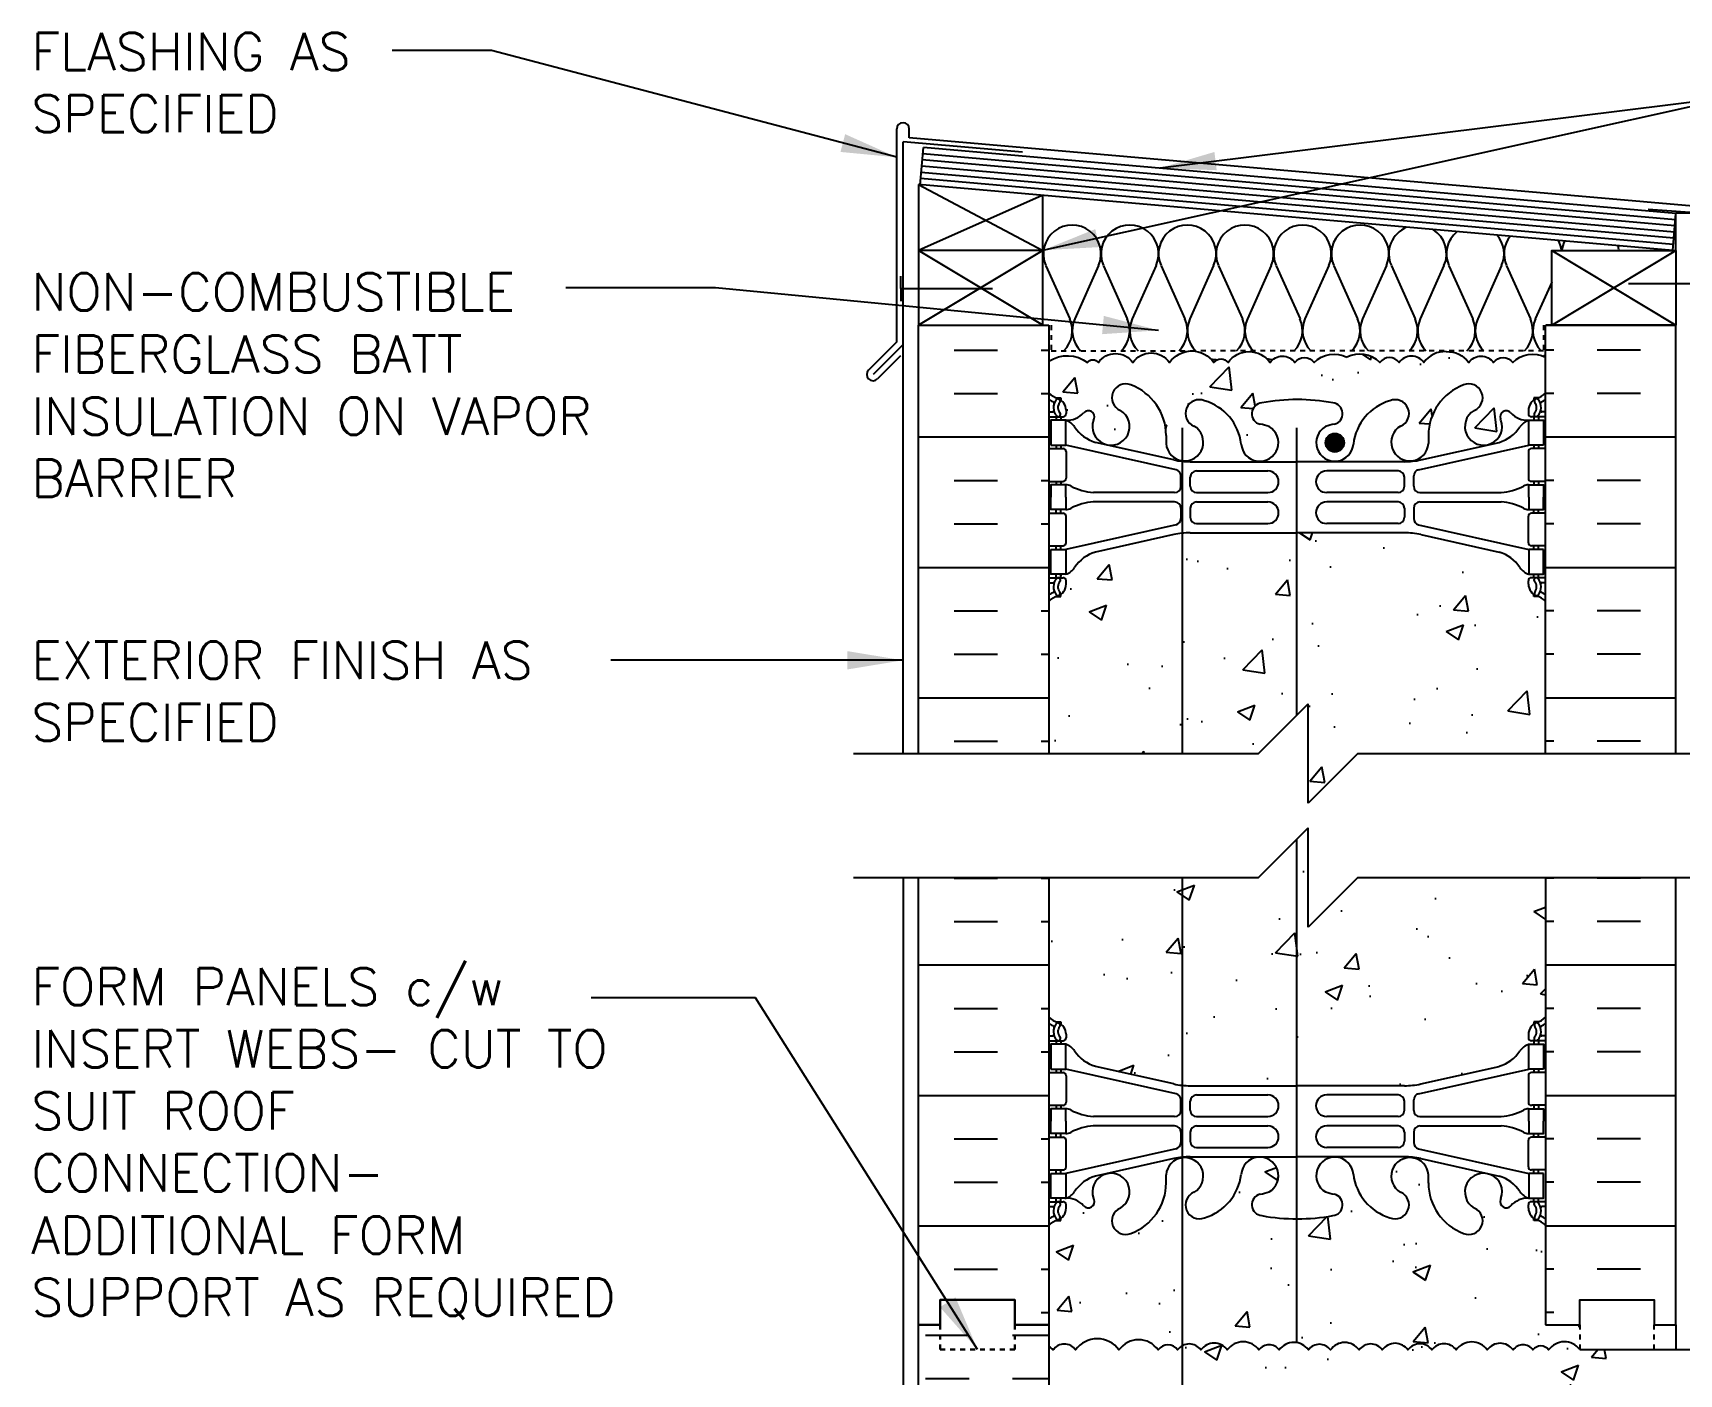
# Model space of a CAD drawing. Header units: inches. Extents: x 174.6 to 235.5, y 130.3 to 211.9.
# Drawn here: x 177.92 to 211.07, y 184.86 to 211.87 of the extents above; entities that cross this region are included whole.
import ezdxf

# ---------------------------------------------------------------- set-up
doc = ezdxf.new("R2010")
doc.units = ezdxf.units.IN
doc.header["$LTSCALE"] = 0.5
doc.header["$MEASUREMENT"] = 0
doc.linetypes.add('DASHED2', pattern=[0.375, 0.25, -0.125])
for name, color, linetype in [('HATCH', 12, 'Continuous'), ('line25', 2, 'Continuous'), ('LINE3', 3, 'Continuous'), ('LINE50', 5, 'Continuous'), ('LINE9', 9, 'Continuous'), ('TEXT', 4, 'Continuous'), ('Web_Edge', 9, 'Continuous')]:
    doc.layers.add(name, color=color, linetype=linetype)
doc.styles.add('DIM', font='romans.shx', dxfattribs={"width": 0.7})
doc.styles.add('ROMANS', font='romans.shx', dxfattribs={"height": 0.75})
doc.dimstyles.new('ext_12', dxfattribs={"dimscale": 12, "dimtxt": 0.075, "dimasz": 0.09375, "dimexe": 0.09375, "dimexo": 0.0625, "dimgap": 0.0625, "dimtad": 1, "dimdec": 1, "dimzin": 2, "dimdsep": 46, "dimlunit": 4, "dimtxsty": 'DIM', "dimcen": 0.09, "dimdle": 0.09375, "dimclrt": 4, "dimadec": 0, "dimazin": 0, "dimtfac": 1, "dimtdec": 1, "dimtmove": 2, "dimatfit": 3, "dimfxl": 1, "dimfrac": 2, "dimtolj": 1, "dimtzin": 0, "dimarcsym": 0})

msp = doc.modelspace()

# ---------------------------------------------------------------- hatches: boundary and pattern name
at = {"layer": 'HATCH'}
h = msp.add_hatch(dxfattribs=at)
h.set_pattern_fill('INSUL', color=256, scale=7, style=0)
h.set_pattern_definition([(0, (-2727.7817, -208.396), (0, 2.625), []), (0, (-2727.7817, -207.521), (0, 2.625), [0.875, -0.875]), (0, (-2727.7817, -206.646), (0, 2.625), [0.875, -0.875])])
h.paths.add_polyline_path([(198.38, 205.983), (195.755, 205.983), (195.755, 197.358), (198.38, 197.358)])
h = msp.add_hatch(dxfattribs=at)
h.set_pattern_fill('INSUL', color=256, scale=7, style=0)
h.set_pattern_definition([(180, (3134.5415, -208.396), (0, 2.625), []), (180, (3134.5415, -207.521), (0, 2.625), [0.875, -0.875]), (180, (3134.5415, -206.646), (0, 2.625), [0.875, -0.875])])
h.paths.add_polyline_path([(211.005, 205.983), (208.38, 205.983), (208.38, 197.358), (211.005, 197.358)])
h = msp.add_hatch(dxfattribs=at)
h.set_pattern_fill('AR-CONC', color=256, scale=0.5)
h.set_pattern_definition([(50, (0, 0), (3.5863, -0.31376), [0.375, -4.125]), (355, (0, 0), (-0.693757, 3.76096), [0.3, -3.3]), (100.4514, (0.299, -0.026), (2.892544, 3.4472), [0.3187, -3.50571]), (46.1842, (0, 1), (5.336207, -0.827596), [0.5625, -6.1875]), (96.6356, (0.4447, 0.931), (4.67331, 4.87059), [0.47805, -5.25857]), (351.1842, (0, 1), (4.67331, 4.87059), [0.45, -4.95]), (21, (0.5, 0.75), (2.984535, -2.013094), [0.375, -4.125]), (326, (0.5, 0.75), (1.216577, 3.62575), [0.3, -3.3]), (71.4514, (0.7487, 0.5822), (4.20111, 1.612656), [0.3187, -3.50571]), (37.5, (0, 0), (0.0607993, 1.6644693), [0, -3.26, 0, -3.35, 0, -3.3125]), (7.5, (0, 0), (1.315348, 1.972059), [0, -1.91, 0, -3.185, 0, -1.2625]), (327.5, (-1.115, 0), (2.669112, -0.1127744), [0, -1.25, 0, -3.9, 0, -5.175]), (317.5, (-1.615, 0), (2.91593, 0.500525), [0, -1.625, 0, -2.59, 0, -3.675])])
h.paths.add_polyline_path([(206.943, 204.266, 2.135543), (207.483, 204.067, -0.940447), (207.681, 204.218, 0.23174), (208.039, 204.067), (208.144, 204.067), (208.144, 204.137), (208.096, 204.137, -0.414214), (208.034, 204.2), (208.034, 204.267, -0.249069), (208.144, 204.475), (208.144, 204.516), (208.234, 204.516, 0.08841), (208.38, 204.614), (208.38, 205.334, 0.336749), (207.718, 205.229, 0.520567), (207.331, 205.229, 0.520567), (206.831, 205.229, 0.259173), (206.38, 205.448, 0.259173), (205.929, 205.229, 0.520567), (205.429, 205.229, 0.520567), (205.042, 205.229, 0.336749), (204.38, 205.334, 0.336749), (203.718, 205.229, 0.520567), (203.331, 205.229, 0.520567), (202.831, 205.229, 0.520567), (201.985, 205.229, 0.520567), (201.703, 205.229, 0.520567), (200.808, 205.229, 0.520567), (200.068, 205.229, 0.520567), (199.375, 205.229, 0.520567), (199.155, 205.229, 0.321585), (198.38, 205.254), (198.38, 204.614, 0.088416), (198.526, 204.516), (198.616, 204.516), (198.616, 204.475, -0.249069), (198.726, 204.267), (198.726, 204.2, -0.414214), (198.663, 204.137), (198.616, 204.137), (198.616, 204.067), (198.721, 204.067, 0.231736), (199.079, 204.218, -0.940476), (199.277, 204.067, 2.135543), (199.817, 204.266, -1), (200.031, 204.777, -0.311223), (200.74, 203.761), (200.739, 203.596, 1.661382), (201.3, 203.949, -1), (201.514, 204.46, -0.307094), (202.252, 203.565, 1.604516), (202.811, 203.94, 0.055617), (202.632, 203.986, -0.843243), (202.666, 204.418, -0.047544), (203.38, 204.483, -0.047544), (204.094, 204.418, -0.843243), (204.128, 203.986, 0.055617), (203.949, 203.94, 1.604516), (204.507, 203.565, -0.307094), (205.246, 204.46, -1), (205.46, 203.949, 1.661382), (206.021, 203.596), (206.02, 203.742, -0.316114), (206.729, 204.777, -1)])
h.paths.add_polyline_path([(208.38, 200.421, 0.08841), (208.234, 200.519), (208.144, 200.519), (208.144, 200.56, -0.249069), (208.034, 200.767), (208.034, 200.835, -0.414214), (208.096, 200.897), (208.144, 200.897), (208.144, 200.967), (208.039, 200.967, -0.168672), (207.853, 201.117, 0.17445), (207.446, 201.413), (205.865, 201.766, 0.054974), (205.538, 201.802), (203.38, 201.802), (201.222, 201.802, 0.054974), (200.895, 201.766), (199.314, 201.413, 0.17445), (198.907, 201.117, -0.168672), (198.721, 200.967), (198.616, 200.967), (198.616, 200.897), (198.663, 200.897, -0.414214), (198.726, 200.835), (198.726, 200.767, -0.249069), (198.616, 200.56), (198.616, 200.519), (198.526, 200.519, 0.088416), (198.38, 200.421), (198.38, 197.358), (202.599, 197.358), (203.599, 198.358), (203.599, 196.358), (204.599, 197.358), (208.38, 197.358)])
h.paths.add_polyline_path([(208.38, 194.858), (204.599, 194.858), (203.599, 193.858), (203.599, 195.858), (202.599, 194.858), (198.38, 194.858), (198.38, 192.05, 0.088416), (198.526, 191.953), (198.616, 191.953), (198.616, 191.911, -0.249069), (198.726, 191.704), (198.726, 191.636, -0.414214), (198.663, 191.574), (198.616, 191.574), (198.616, 191.504), (198.721, 191.504, -0.168672), (198.907, 191.354, 0.17445), (199.314, 191.059), (200.895, 190.706, 0.054974), (201.222, 190.669), (203.38, 190.669), (205.538, 190.669, 0.054974), (205.865, 190.706), (207.446, 191.059, 0.17445), (207.853, 191.354, -0.168672), (208.039, 191.504), (208.144, 191.504), (208.144, 191.574), (208.096, 191.574, -0.414214), (208.034, 191.636), (208.034, 191.704, -0.249069), (208.144, 191.911), (208.144, 191.953), (208.234, 191.953, 0.08841), (208.38, 192.05)])
h.paths.add_polyline_path([(208.38, 187.858, 0.08841), (208.234, 187.955), (208.144, 187.955), (208.144, 187.997, -0.249069), (208.034, 188.204), (208.034, 188.271, -0.414214), (208.096, 188.334), (208.144, 188.334), (208.144, 188.404), (208.039, 188.404, 0.231736), (207.681, 188.253, -0.940476), (207.483, 188.405, 2.135543), (206.943, 188.205, -1), (206.729, 187.694, -0.311223), (206.02, 188.71), (206.021, 188.875, 1.661382), (205.46, 188.522, -1), (205.246, 188.011, -0.307094), (204.507, 188.907, 1.604516), (203.949, 188.531, 0.055617), (204.128, 188.485, -0.843243), (204.094, 188.053, -0.047544), (203.38, 187.988, -0.047544), (202.666, 188.053, -0.843243), (202.632, 188.485, 0.055617), (202.811, 188.531, 1.604516), (202.252, 188.907, -0.307094), (201.514, 188.011, -1), (201.3, 188.522, 1.661382), (200.739, 188.875), (200.74, 188.73, -0.316114), (200.031, 187.694, -1), (199.817, 188.205, 2.135543), (199.277, 188.405, -0.940447), (199.079, 188.253, 0.23174), (198.721, 188.404), (198.616, 188.404), (198.616, 188.334), (198.663, 188.334, -0.414214), (198.726, 188.271), (198.726, 188.204, -0.249069), (198.616, 187.997), (198.616, 187.955), (198.526, 187.955, 0.088416), (198.38, 187.858), (198.38, 185.858), (198.38, 185.416, -0.13), (198.461, 185.348, -0.520567), (198.917, 185.348, -0.520567), (199.789, 185.348, -0.520567), (200.579, 185.348, -0.520567), (200.971, 185.348, -0.520567), (201.44, 185.348, -0.520567), (201.971, 185.348, -0.520567), (202.607, 185.348, -0.520567), (203.017, 185.348, -0.520567), (203.606, 185.348, -0.520567), (204.047, 185.348, -0.520567), (204.625, 185.348, -0.520567), (205.092, 185.348, -0.520567), (205.608, 185.348, -0.520567), (206.091, 185.348, -0.520567), (206.579, 185.348, -0.520567), (207.205, 185.348, -0.520567), (207.725, 185.348, -0.520567), (208.126, 185.348, -0.520567), (208.441, 185.348, -0.510751), (209.067, 185.358), (209.067, 185.858), (208.38, 185.858)])
h.paths.add_polyline_path([(220.153, 185.05), (220.461, 185.358), (209.067, 185.358, 0.510751), (208.441, 185.348, 0.520567), (208.126, 185.348, 0.520567), (207.725, 185.348, 0.520567), (207.205, 185.348, 0.520567), (206.579, 185.348, 0.520567), (206.091, 185.348, 0.520567), (205.608, 185.348, 0.520567), (205.092, 185.348, 0.520567), (204.625, 185.348, 0.520567), (204.047, 185.348, 0.520567), (203.606, 185.348, 0.520567), (203.017, 185.348, 0.520567), (202.607, 185.348, 0.520567), (201.971, 185.348, 0.520567), (201.44, 185.348, 0.520567), (200.971, 185.348, 0.520567), (200.579, 185.348, 0.520567), (199.789, 185.348, 0.520567), (198.917, 185.348, 0.520567), (198.461, 185.348, 0.13), (198.38, 185.416), (198.38, 184.163), (198.745, 184.163), (198.745, 182.963), (198.38, 182.963), (198.38, 182.639, -0.453037), (198.7, 182.603, -0.520567), (198.991, 182.603, -0.520567), (199.532, 182.603, -0.520567), (200.182, 182.603, -0.520567), (200.57, 182.603, -0.520567), (201.23, 182.603, -0.520567), (201.775, 182.603, -0.520567), (202.092, 182.603, -0.520567), (202.863, 182.603, -0.520567), (203.301, 182.603, -0.520567), (203.882, 182.603, -0.520567), (204.154, 182.603, -0.520567), (204.682, 182.603, -0.520567), (205.051, 182.603, -0.520567), (205.499, 182.603, -0.520567), (205.906, 182.603, -0.520567), (206.309, 182.603, -0.520567), (206.627, 182.603, -0.520567), (206.997, 182.603, -0.520567), (207.472, 182.603, -0.520567), (207.786, 182.603, -0.520567), (207.996, 182.603, -0.513484), (208.38, 182.608), (220.153, 182.608)])
edge = h.paths.add_edge_path()
edge.add_spline(control_points=[(221.153, 183.528), (222.288, 184.059), (224.508, 185.098), (226.661, 183.944), (227.713, 183.381)], knot_values=[0, 0, 0, 0, 3.539354, 6.918479, 6.918479, 6.918479, 6.918479], degree=3, periodic=0)
edge.add_line((227.713, 183.381), (227.713, 185.358))
edge.add_line((227.713, 185.358), (221.153, 185.358))
edge.add_line((221.153, 185.358), (221.153, 183.528))
h.paths.add_polyline_path([(227.713, 185.358), (221.153, 185.358), (221.153, 183.528), (221.153, 182.608), (221.55, 182.608), (223.962, 182.608, -0.679626), (223.962, 183.108), (224.395, 183.23, 0.684458), (224.395, 183.73), (224.073, 183.73), (224.073, 183.855), (224.416, 183.855, -0.714868), (224.434, 183.111), (224.003, 182.989, 0.616244), (223.989, 182.733), (224.458, 182.733, -0.207325), (224.804, 182.608), (227.713, 182.608)])
h.paths.add_polyline_path([(207.88, 182.058), (207.98, 182.058, -0.327813), (208.015, 182.105), (208.015, 182.213), (208.38, 182.213), (208.38, 182.608, 0.513484), (207.996, 182.603, 0.520567), (207.786, 182.603, 0.520567), (207.472, 182.603, 0.520567), (206.997, 182.603, 0.520567), (206.627, 182.603, 0.520567), (206.309, 182.603, 0.520567), (205.906, 182.603, 0.520567), (205.499, 182.603, 0.520567), (205.051, 182.603, 0.520567), (204.682, 182.603, 0.520567), (204.154, 182.603, 0.520567), (203.882, 182.603, 0.520567), (203.301, 182.603, 0.520567), (202.863, 182.603, 0.520567), (202.092, 182.603, 0.520567), (201.775, 182.603, 0.520567), (201.23, 182.603, 0.520567), (200.57, 182.603, 0.520567), (200.182, 182.603, 0.520567), (199.532, 182.603, 0.520567), (198.991, 182.603, 0.520567), (198.7, 182.603, 0.453037), (198.38, 182.639), (198.38, 182.213), (198.745, 182.213), (198.745, 182.105, -0.327813), (198.78, 182.058), (198.88, 182.058), (198.88, 181.497, 0.390098), (199.155, 181.198), (203.363, 181.014, 0.020761), (203.38, 181.013, 0.020761), (203.397, 181.014), (207.605, 181.198, 0.390098), (207.88, 181.497)])
h.paths.add_polyline_path([(208.38, 179.063), (208.015, 179.063), (208.015, 179.17, -0.327813), (207.98, 179.218), (207.88, 179.218), (207.88, 179.779, 0.390098), (207.605, 180.078), (203.397, 180.261, 0.020761), (203.38, 180.262, 0.020761), (203.363, 180.261), (199.155, 180.078, 0.390098), (198.88, 179.779), (198.88, 179.218), (198.78, 179.218, -0.327813), (198.745, 179.17), (198.745, 179.063), (198.38, 179.063), (198.38, 178.313), (198.745, 178.313), (198.745, 177.529, -0.385423), (198.79, 177.479), (198.79, 177.449), (198.89, 177.449), (198.89, 175.612, 0.108933), (199.043, 175.725, -0.8344), (199.254, 175.599), (199.242, 175.578, 2.155404), (199.781, 175.772, -1), (199.995, 176.284, -0.311223), (200.704, 175.268), (200.703, 175.103, 1.661382), (201.264, 175.455, -1), (201.478, 175.966, -0.30095), (202.214, 175.094, 1.661382), (202.775, 175.447, 0.055617), (202.596, 175.492, -0.843243), (202.63, 175.925, -0.049932), (203.38, 175.989, -0.049932), (204.13, 175.925, -0.843243), (204.164, 175.492, 0.055617), (203.985, 175.447, 1.661382), (204.546, 175.094, -0.30095), (205.282, 175.966, -1), (205.496, 175.455, 1.661382), (206.057, 175.103), (206.056, 175.268, -0.311223), (206.765, 176.284, -1), (206.979, 175.772, 2.155404), (207.517, 175.578), (207.506, 175.599, -0.834375), (207.717, 175.725, 0.10894), (207.87, 175.612), (207.87, 177.449), (207.97, 177.449), (207.97, 177.479, -0.385423), (208.015, 177.529), (208.015, 178.313), (208.38, 178.313)])
h.paths.add_polyline_path([(202.997, 180.855), (199.14, 181.006, 0.425773), (198.88, 180.757), (198.88, 180.519, 0.425773), (199.14, 180.269), (202.997, 180.421, 0.390098), (203.18, 180.62), (203.18, 180.655, 0.390098)])
h.paths.add_polyline_path([(207.88, 180.757, 0.425773), (207.62, 181.006), (203.763, 180.855, 0.390098), (203.58, 180.655), (203.58, 180.62, 0.390098), (203.763, 180.421), (207.62, 180.269, 0.425773), (207.88, 180.519)])
h.paths.add_polyline_path([(208.38, 169.178), (207.75, 169.178), (207.75, 169.29), (207.87, 169.49), (207.87, 170.852, 0.268138), (207.709, 171), (199.051, 171, 0.268156), (198.89, 170.852), (198.89, 169.49), (199.01, 169.29), (199.01, 169.178), (198.38, 169.178), (198.38, 167.858), (198.38, 165.858, 0.088416), (198.526, 165.76), (198.616, 165.76), (198.616, 165.719, -0.249069), (198.726, 165.512), (198.726, 165.444, -0.414214), (198.663, 165.382), (198.616, 165.382), (198.616, 165.312), (198.721, 165.312, 0.231736), (199.079, 165.463, -0.8344), (199.29, 165.337), (199.278, 165.316, 2.155404), (199.817, 165.51, -1), (200.031, 166.021, -0.311223), (200.74, 165.005), (200.739, 164.84, 1.661382), (201.3, 165.193, -1), (201.514, 165.704, -0.30095), (202.25, 164.832, 1.661382), (202.811, 165.185, 0.055617), (202.632, 165.23, -0.843243), (202.666, 165.662, -0.047544), (203.38, 165.727, -0.047544), (204.094, 165.662, -0.843243), (204.128, 165.23, 0.055617), (203.949, 165.185, 1.661382), (204.51, 164.832, -0.30095), (205.246, 165.704, -1), (205.46, 165.193, 1.661382), (206.021, 164.84), (206.02, 165.005, -0.311223), (206.729, 166.021, -1), (206.943, 165.51, 2.155404), (207.481, 165.316), (207.47, 165.337, -0.834375), (207.681, 165.463, 0.23174), (208.039, 165.312), (208.144, 165.312), (208.144, 165.382), (208.096, 165.382, -0.414214), (208.034, 165.444), (208.034, 165.512, -0.249069), (208.144, 165.719), (208.144, 165.76), (208.234, 165.76, 0.08841), (208.38, 165.858), (208.38, 167.858)])
h.paths.add_polyline_path([(203.304, 174.184, 0.225652), (202.929, 174.559), (199.265, 174.559, 0.225652), (198.89, 174.184), (198.89, 173.344, 0.225652), (199.265, 172.969), (202.929, 172.969, 0.225652), (203.304, 173.344)])
h.paths.add_polyline_path([(203.304, 172.403, 0.225652), (202.929, 172.778), (199.265, 172.778, 0.225652), (198.89, 172.403), (198.89, 171.562, 0.225652), (199.265, 171.187), (202.929, 171.187, 0.225652), (203.304, 171.562)])
h.paths.add_polyline_path([(207.87, 172.403, 0.225652), (207.495, 172.778), (203.831, 172.778, 0.225652), (203.456, 172.403), (203.456, 171.562, 0.225652), (203.831, 171.187), (207.495, 171.187, 0.225652), (207.87, 171.562)])
h.paths.add_polyline_path([(207.87, 174.184, 0.225652), (207.495, 174.559), (203.831, 174.559, 0.225652), (203.456, 174.184), (203.456, 173.344, 0.225652), (203.831, 172.969), (207.495, 172.969, 0.225652), (207.87, 173.344)])
h.paths.add_polyline_path([(208.38, 161.665, 0.08841), (208.234, 161.763), (208.144, 161.763), (208.144, 161.804, -0.249069), (208.034, 162.012), (208.034, 162.079, -0.414214), (208.096, 162.142), (208.144, 162.142), (208.144, 162.212), (208.039, 162.212, -0.155529), (207.863, 162.346, 0.180914), (207.446, 162.657), (205.865, 163.01, 0.054974), (205.538, 163.046), (203.38, 163.046), (201.222, 163.046, 0.054974), (200.895, 163.01), (199.314, 162.657, 0.180914), (198.897, 162.346, -0.155529), (198.721, 162.212), (198.616, 162.212), (198.616, 162.142), (198.663, 162.142, -0.414214), (198.726, 162.079), (198.726, 162.012, -0.249069), (198.616, 161.804), (198.616, 161.763), (198.526, 161.763, 0.088416), (198.38, 161.665), (198.38, 158.798), (202.599, 158.798), (203.599, 159.798), (203.599, 157.798), (204.599, 158.798), (208.38, 158.798)])
h = msp.add_hatch(dxfattribs=at)
h.set_pattern_fill('INSUL', color=256, scale=7, style=0)
h.set_pattern_definition([(0, (-2727.7817, -211.1518), (0, 2.625), []), (0, (-2727.7817, -210.2768), (0, 2.625), [0.875, -0.875]), (0, (-2727.7817, -209.4018), (0, 2.625), [0.875, -0.875])])
h.paths.add_polyline_path([(198.38, 194.858), (195.755, 194.858), (195.755, 185.858), (196.192, 185.858), (196.192, 186.358), (197.692, 186.358), (197.692, 185.858), (198.38, 185.858)])
h = msp.add_hatch(dxfattribs=at)
h.set_pattern_fill('INSUL', color=256, scale=7, style=0)
h.set_pattern_definition([(180, (3134.5415, -211.1518), (0, 2.625), []), (180, (3134.5415, -210.2768), (0, 2.625), [0.875, -0.875]), (180, (3134.5415, -209.4018), (0, 2.625), [0.875, -0.875])])
h.paths.add_polyline_path([(211.005, 194.858), (208.38, 194.858), (208.38, 185.858), (209.067, 185.858), (209.067, 186.358), (210.567, 186.358), (210.567, 185.858), (211.005, 185.858)])
h = msp.add_hatch(dxfattribs=at)
h.set_pattern_fill('INSUL', color=256, scale=7, style=0)
h.set_pattern_definition([(0, (209.8936, 178.6474), (0, 2.625), []), (0, (209.8936, 179.5224), (0, 2.625), [0.875, -0.875]), (0, (209.8936, 180.3974), (0, 2.625), [0.875, -0.875])])
h.paths.add_polyline_path([(211.005, 182.608), (208.38, 182.608), (208.38, 168.608), (211.005, 168.608)])
h.paths.add_polyline_path([(195.755, 167.858), (196.192, 167.858), (196.192, 168.358), (197.692, 168.358), (197.692, 167.858), (198.38, 167.858), (198.38, 185.858), (197.692, 185.858), (197.692, 186.358), (196.192, 186.358), (196.192, 185.858), (195.755, 185.858)])
at = {"layer": 'LINE3'}
h = msp.add_hatch(color=256, dxfattribs=at)
h.paths.add_polyline_path([(204.32, 203.65, 0.831395), (203.952, 203.65)])
h.paths.add_polyline_path([(204.323, 203.615, 0.045935), (204.32, 203.65), (203.952, 203.65, 0.045935), (203.948, 203.615, 1)])

# ---------------------------------------------------------------- linework, layer by layer
at = {"layer": 'HATCH'}
for p, q in [((195.317, 205.645), (195.317, 209.932)), ((195.567, 209.756), (195.567, 209.932)), ((195.442, 205.593), (195.442, 209.673)), ((197.847, 209.463), (195.442, 209.673)), ((212.086, 208.311), (195.567, 209.756)), ((210.972, 207.856), (195.818, 209.182)), ((210.983, 207.981), (195.829, 209.307)), ((210.994, 208.105), (195.84, 209.431)), ((210.95, 207.607), (195.796, 208.933)), ((210.961, 207.732), (195.807, 209.058)), ((195.755, 208.811), (198.255, 207.483)), ((198.244, 208.593), (195.755, 207.483)), ((211.755, 208.217), (210.448, 208.308)), ((198.255, 205.983), (195.755, 207.483)), ((198.255, 207.483), (195.755, 205.983)), ((198.318, 207.179), (198.797, 206.106)), ((199.377, 207.18), (198.898, 206.106)), ((199.477, 207.179), (199.956, 206.106)), ((200.536, 207.18), (200.057, 206.106)), ((200.637, 207.179), (201.116, 206.106)), ((201.696, 207.18), (201.217, 206.106)), ((201.796, 207.179), (202.275, 206.106)), ((202.855, 207.18), (202.376, 206.106)), ((202.955, 207.179), (203.435, 206.106)), ((204.014, 207.18), (203.535, 206.106)), ((204.115, 207.179), (204.594, 206.106)), ((205.174, 207.18), (204.695, 206.106)), ((205.274, 207.179), (205.754, 206.106)), ((206.333, 207.18), (205.854, 206.106)), ((206.434, 207.179), (206.913, 206.106)), ((207.493, 207.18), (207.014, 206.106)), ((207.593, 207.179), (208.073, 206.106)), ((208.505, 205.983), (211.005, 207.483)), ((208.505, 207.483), (211.005, 205.983)), ((208.505, 206.849), (208.173, 206.106)), ((195.317, 205.645), (194.749, 205.077)), ((195.442, 205.593), (194.837, 204.988)), ((195.392, 205.367), (194.925, 204.9))]:
    msp.add_line(p, q, dxfattribs=at)
at = {"layer": 'HATCH', "color": 6, "linetype": 'DASHED2', "ltscale": 0.5}
for points in [[(197.067, 205.983), (198.424, 205.983), (198.424, 205.462), (201.38, 205.462)], [(209.692, 205.983), (208.336, 205.983), (208.336, 205.462), (201.38, 205.462)]]:
    msp.add_lwpolyline(points, dxfattribs=at)
at = {"layer": 'HATCH'}
for points in [[(198.38, 205.254, -0.321585), (199.155, 205.229, -0.520567), (199.375, 205.229, -0.520567), (200.068, 205.229, -0.520567), (200.808, 205.229, -0.520567), (201.703, 205.229, -0.520567), (201.985, 205.229, -0.520567), (202.831, 205.229, -0.520567), (203.331, 205.229, -0.520567), (203.718, 205.229, -0.336749), (204.38, 205.334)], [(206.38, 205.448, 0.259173), (205.929, 205.229, 0.520567), (205.429, 205.229, 0.520567), (205.042, 205.229, 0.336749), (204.38, 205.334)], [(206.38, 205.448, -0.259173), (206.831, 205.229, -0.520567), (207.331, 205.229, -0.520567), (207.718, 205.229, -0.336749), (208.38, 205.334)], [(209.067, 185.358, 0.510751), (208.441, 185.348, 0.520567), (208.126, 185.348, 0.520567), (207.725, 185.348, 0.520567), (207.205, 185.348, 0.520567), (206.579, 185.348, 0.520567), (206.091, 185.348, 0.520567), (205.608, 185.348, 0.520567), (205.092, 185.348, 0.520567), (204.625, 185.348, 0.520567), (204.047, 185.348, 0.520567), (203.606, 185.348, 0.520567), (203.017, 185.348, 0.520567), (202.607, 185.348, 0.520567), (201.971, 185.348, 0.520567), (201.44, 185.348, 0.520567), (200.971, 185.348, 0.520567), (200.579, 185.348, 0.520567), (199.789, 185.348, 0.520567), (198.917, 185.348, 0.520567), (198.461, 185.348, 0.13), (198.38, 185.416)]]:
    msp.add_lwpolyline(points, format="xyb", dxfattribs=at)
for centre, radius, start, end in [((195.442, 209.932), 0.125, 0, 180), ((198.847, 207.416), 0.58, 335.9664, 204.0694), ((200.006, 207.416), 0.58, 335.9664, 204.0694), ((201.166, 207.416), 0.58, 335.9664, 204.0694), ((202.325, 207.416), 0.58, 335.9664, 204.0694), ((203.485, 207.416), 0.58, 335.9664, 204.0694), ((204.644, 207.416), 0.58, 335.9664, 204.0694), ((205.804, 207.416), 0.58, 112.479, 204.0694), ((205.804, 207.416), 0.58, 335.9664, 57.521), ((206.963, 207.416), 0.58, 129.5312, 204.0694), ((206.963, 207.416), 0.58, 335.9664, 40.4688), ((208.123, 207.416), 0.58, 142.4145, 204.0694), ((208.123, 207.416), 0.58, 6.6407, 27.5855), ((209.282, 207.416), 0.58, 153.6388, 173.3593), ((209.282, 207.416), 0.58, 6.6407, 16.3612), ((198.268, 205.87), 0.58, 315.3149, 24.0694), ((199.428, 205.87), 0.58, 155.9664, 224.6851), ((199.427, 205.87), 0.58, 315.3149, 24.0694), ((200.587, 205.87), 0.58, 155.9664, 224.6851), ((200.587, 205.87), 0.58, 315.3149, 24.0694), ((201.746, 205.87), 0.58, 155.9664, 224.6851), ((201.746, 205.87), 0.58, 315.3149, 24.0694), ((202.905, 205.87), 0.58, 155.9664, 224.6851), ((202.905, 205.87), 0.58, 315.3149, 24.0694), ((204.065, 205.87), 0.58, 155.9664, 224.6851), ((204.065, 205.87), 0.58, 315.3149, 24.0694), ((205.224, 205.87), 0.58, 155.9664, 224.6851), ((205.224, 205.87), 0.58, 315.3149, 24.0694), ((206.384, 205.87), 0.58, 155.9664, 224.6851), ((206.384, 205.87), 0.58, 315.3149, 24.0694), ((207.543, 205.87), 0.58, 155.9664, 224.6851), ((207.543, 205.87), 0.58, 315.3149, 24.0694), ((208.703, 205.87), 0.58, 155.9664, 224.6851), ((201.746, 205.87), 0.58, 259.8878, 270), ((202.905, 205.87), 0.58, 255.8368, 268.3302), ((208.064, 205.87), 0.58, 297.6798, 302.977), ((194.837, 204.988), 0.125, 135, 315)]:
    msp.add_arc(centre, radius, start, end, dxfattribs=at)
at = {"layer": 'line25'}
for p, q in [((195.785, 208.809), (195.851, 209.556)), ((211.005, 208.23), (195.851, 209.556)), ((195.755, 208.811), (195.755, 205.983)), ((210.939, 207.483), (195.755, 208.811)), ((198.255, 205.983), (198.255, 208.592)), ((210.939, 207.483), (211.005, 208.23)), ((211.005, 207.483), (211.005, 208.234)), ((211.505, 208.234), (211.005, 208.234)), ((198.255, 207.483), (195.755, 207.483)), ((198.38, 205.983), (198.38, 197.358)), ((208.38, 197.358), (208.38, 205.983)), ((198.38, 194.858), (198.38, 185.858)), ((208.38, 194.858), (208.38, 185.858)), ((198.38, 185.858), (198.38, 167.858)), ((211.005, 185.858), (211.005, 185.358)), ((209.067, 185.358), (220.461, 185.358))]:
    msp.add_line(p, q, dxfattribs=at)
msp.add_lwpolyline([(211.005, 207.483), (211.005, 205.983), (208.505, 205.983), (208.505, 207.483)], close=True, dxfattribs=at)
at = {"layer": 'LINE3'}
for p, q in [((201.063, 203.914), (201.063, 197.358)), ((203.366, 203.914), (203.366, 198.125)), ((203.366, 195.625), (203.366, 185.497)), ((201.063, 194.858), (201.063, 166.808))]:
    msp.add_line(p, q, dxfattribs=at)
msp.add_circle((204.136, 203.615), 0.188, dxfattribs=at)
at = {"layer": 'LINE50'}
for p, q in [((195.755, 205.983), (198.38, 205.983)), ((195.755, 197.358), (195.755, 205.983)), ((208.38, 205.983), (211.005, 205.983)), ((211.005, 197.358), (211.005, 205.983)), ((195.755, 185.858), (195.755, 194.858)), ((195.755, 167.858), (195.755, 185.858))]:
    msp.add_line(p, q, dxfattribs=at)
for points in [[(208.38, 185.858), (209.067, 185.858), (209.067, 186.358), (210.567, 186.358), (210.567, 185.858), (211.005, 185.858), (211.005, 194.858)], [(198.38, 185.858), (197.692, 185.858), (197.692, 186.358), (196.192, 186.358), (196.192, 185.858), (195.755, 185.858)], [(195.755, 185.858), (196.192, 185.858), (196.192, 186.358), (197.692, 186.358), (197.692, 185.858), (198.38, 185.858)]]:
    msp.add_lwpolyline(points, dxfattribs=at)
at = {"layer": 'LINE9'}
for p, q in [((195.398, 206.718), (195.398, 206.968)), ((195.398, 206.718), (197.244, 206.718)), ((195.398, 206.718), (195.398, 206.468)), ((211.895, 206.812), (210.049, 206.812)), ((195.442, 197.358), (195.442, 205.593)), ((202.599, 197.358), (203.599, 198.358)), ((203.599, 196.358), (203.599, 198.358)), ((194.442, 197.358), (202.599, 197.358)), ((204.599, 197.358), (203.599, 196.358)), ((204.599, 197.358), (212.755, 197.358)), ((202.599, 194.858), (203.599, 195.858)), ((203.599, 193.858), (203.599, 195.858)), ((194.442, 194.858), (202.599, 194.858)), ((195.442, 194.858), (195.442, 158.798)), ((204.599, 194.858), (203.599, 193.858)), ((204.599, 194.858), (212.755, 194.858))]:
    msp.add_line(p, q, dxfattribs=at)
at = {"layer": 'LINE9', "linetype": 'DASHED2', "ltscale": 0.15}
for points in [[(197.692, 185.858), (197.692, 185.858), (197.692, 185.358), (196.192, 185.358), (196.192, 185.858), (196.192, 185.858)], [(197.692, 185.858), (197.692, 185.858), (197.692, 185.358), (196.192, 185.358), (196.192, 185.858), (196.192, 185.858)], [(196.192, 185.858), (196.192, 185.858), (196.192, 185.358), (197.692, 185.358), (197.692, 185.858), (197.692, 185.858)], [(209.067, 185.858), (209.067, 185.858), (209.067, 185.358), (210.567, 185.358), (210.567, 185.858), (210.567, 185.858)]]:
    msp.add_lwpolyline(points, dxfattribs=at)
at = {"layer": 'Web_Edge'}
for p, q in [((198.526, 204.516), (198.616, 204.516)), ((198.616, 204.516), (198.616, 204.475)), ((208.234, 204.516), (208.144, 204.516)), ((208.144, 204.516), (208.144, 204.475)), ((198.38, 204.237), (198.458, 204.237)), ((198.726, 204.267), (198.726, 204.2)), ((208.034, 204.267), (208.034, 204.2)), ((208.38, 204.237), (208.302, 204.237)), ((198.38, 204.137), (198.663, 204.137)), ((198.526, 204.137), (198.526, 204.067)), ((198.616, 204.137), (198.616, 204.067)), ((199.278, 204.072), (199.29, 204.093)), ((207.481, 204.072), (207.47, 204.093)), ((208.38, 204.137), (208.096, 204.137)), ((208.144, 204.137), (208.144, 204.067)), ((208.234, 204.137), (208.234, 204.067)), ((198.526, 203.567), (198.526, 203.497)), ((198.616, 203.567), (198.616, 203.497)), ((200.938, 203.071), (198.721, 203.567)), ((200.895, 203.269), (199.314, 203.622)), ((200.74, 203.761), (200.739, 203.596)), ((205.821, 203.071), (208.039, 203.567)), ((205.865, 203.269), (207.446, 203.622)), ((206.02, 203.761), (206.021, 203.596)), ((208.144, 203.567), (208.144, 203.497)), ((208.234, 203.567), (208.234, 203.497)), ((198.38, 203.497), (198.663, 203.497)), ((198.726, 203.435), (198.726, 202.9)), ((201.222, 203.233), (203.38, 203.233)), ((205.538, 203.233), (203.38, 203.233)), ((208.034, 203.435), (208.034, 202.9)), ((208.38, 203.497), (208.096, 203.497)), ((201.036, 202.737), (201.036, 202.949)), ((201.224, 202.737), (201.224, 202.921)), ((201.349, 203.046), (202.788, 203.046)), ((205.411, 203.046), (203.972, 203.046)), ((205.536, 202.737), (205.536, 202.921)), ((205.724, 202.737), (205.724, 202.949)), ((198.38, 202.837), (198.663, 202.837)), ((198.526, 202.837), (198.526, 202.767)), ((198.616, 202.837), (198.616, 202.767)), ((200.911, 202.612), (199.274, 202.612)), ((201.349, 202.612), (202.788, 202.612)), ((205.411, 202.612), (203.972, 202.612)), ((205.849, 202.612), (207.486, 202.612)), ((208.38, 202.837), (208.096, 202.837)), ((208.144, 202.837), (208.144, 202.767)), ((208.234, 202.837), (208.234, 202.767)), ((198.38, 202.197), (198.663, 202.197)), ((198.526, 202.197), (198.526, 202.267)), ((198.616, 202.197), (198.616, 202.267)), ((200.911, 202.423), (199.274, 202.423)), ((201.036, 202.298), (201.036, 202.086)), ((201.224, 202.297), (201.224, 202.113)), ((201.349, 202.422), (202.788, 202.422)), ((205.411, 202.422), (203.972, 202.422)), ((205.536, 202.297), (205.536, 202.113)), ((205.724, 202.298), (205.724, 202.086)), ((205.849, 202.423), (207.486, 202.423)), ((208.38, 202.197), (208.096, 202.197)), ((208.144, 202.197), (208.144, 202.267)), ((208.234, 202.197), (208.234, 202.267)), ((200.938, 201.964), (198.721, 201.467)), ((198.726, 201.6), (198.726, 202.135)), ((201.349, 201.988), (202.788, 201.988)), ((205.411, 201.988), (203.972, 201.988)), ((205.821, 201.964), (208.039, 201.467)), ((208.034, 201.6), (208.034, 202.135)), ((198.38, 201.537), (198.663, 201.537)), ((198.526, 201.467), (198.526, 201.537)), ((198.616, 201.467), (198.616, 201.537)), ((200.895, 201.766), (199.314, 201.413)), ((201.222, 201.802), (203.38, 201.802)), ((205.538, 201.802), (203.38, 201.802)), ((205.865, 201.766), (207.446, 201.413)), ((208.38, 201.537), (208.096, 201.537)), ((208.144, 201.467), (208.144, 201.537)), ((208.234, 201.467), (208.234, 201.537)), ((198.38, 200.897), (198.663, 200.897)), ((198.526, 200.897), (198.526, 200.967)), ((198.616, 200.897), (198.616, 200.967)), ((208.38, 200.897), (208.096, 200.897)), ((208.144, 200.897), (208.144, 200.967)), ((208.234, 200.897), (208.234, 200.967)), ((198.38, 200.797), (198.458, 200.797)), ((198.616, 200.519), (198.616, 200.56)), ((198.726, 200.767), (198.726, 200.835)), ((208.034, 200.767), (208.034, 200.835)), ((208.144, 200.519), (208.144, 200.56)), ((208.38, 200.797), (208.302, 200.797)), ((198.526, 200.519), (198.616, 200.519)), ((208.234, 200.519), (208.144, 200.519)), ((198.526, 191.953), (198.616, 191.953)), ((198.616, 191.953), (198.616, 191.911)), ((208.234, 191.953), (208.144, 191.953)), ((208.144, 191.953), (208.144, 191.911)), ((198.38, 191.674), (198.458, 191.674)), ((198.726, 191.704), (198.726, 191.636)), ((208.034, 191.704), (208.034, 191.636)), ((208.38, 191.674), (208.302, 191.674)), ((198.38, 191.574), (198.663, 191.574)), ((198.526, 191.574), (198.526, 191.504)), ((198.616, 191.574), (198.616, 191.504)), ((208.38, 191.574), (208.096, 191.574)), ((208.144, 191.574), (208.144, 191.504)), ((208.234, 191.574), (208.234, 191.504)), ((198.38, 190.934), (198.663, 190.934)), ((198.526, 191.004), (198.526, 190.934)), ((198.616, 191.004), (198.616, 190.934)), ((200.938, 190.507), (198.721, 191.004)), ((200.895, 190.706), (199.314, 191.059)), ((205.821, 190.507), (208.039, 191.004)), ((205.865, 190.706), (207.446, 191.059)), ((208.38, 190.934), (208.096, 190.934)), ((208.144, 191.004), (208.144, 190.934)), ((208.234, 191.004), (208.234, 190.934)), ((198.726, 190.871), (198.726, 190.336)), ((201.222, 190.669), (203.38, 190.669)), ((205.538, 190.669), (203.38, 190.669)), ((208.034, 190.871), (208.034, 190.336)), ((198.38, 190.274), (198.663, 190.274)), ((198.526, 190.274), (198.526, 190.204)), ((198.616, 190.274), (198.616, 190.204)), ((201.036, 190.173), (201.036, 190.385)), ((201.224, 190.174), (201.224, 190.358)), ((201.349, 190.483), (202.788, 190.483)), ((205.411, 190.483), (203.972, 190.483)), ((205.536, 190.174), (205.536, 190.358)), ((205.724, 190.173), (205.724, 190.385)), ((208.38, 190.274), (208.096, 190.274)), ((208.144, 190.274), (208.144, 190.204)), ((208.234, 190.274), (208.234, 190.204)), ((200.911, 190.048), (199.274, 190.048)), ((201.349, 190.049), (202.788, 190.049)), ((205.411, 190.049), (203.972, 190.049)), ((205.849, 190.048), (207.486, 190.048)), ((198.38, 189.634), (198.663, 189.634)), ((198.526, 189.634), (198.526, 189.704)), ((198.616, 189.634), (198.616, 189.704)), ((200.911, 189.86), (199.274, 189.86)), ((201.036, 189.735), (201.036, 189.523)), ((201.224, 189.734), (201.224, 189.55)), ((201.349, 189.859), (202.788, 189.859)), ((205.411, 189.859), (203.972, 189.859)), ((205.536, 189.734), (205.536, 189.55)), ((205.724, 189.735), (205.724, 189.523)), ((205.849, 189.86), (207.486, 189.86)), ((208.38, 189.634), (208.096, 189.634)), ((208.144, 189.634), (208.144, 189.704)), ((208.234, 189.634), (208.234, 189.704)), ((200.938, 189.401), (198.721, 188.904)), ((198.726, 189.036), (198.726, 189.571)), ((201.349, 189.425), (202.788, 189.425)), ((205.411, 189.425), (203.972, 189.425)), ((205.821, 189.401), (208.039, 188.904)), ((208.034, 189.036), (208.034, 189.571)), ((198.38, 188.974), (198.663, 188.974)), ((198.526, 188.904), (198.526, 188.974)), ((198.616, 188.904), (198.616, 188.974)), ((200.895, 189.202), (199.314, 188.849)), ((201.222, 189.238), (203.38, 189.238)), ((205.538, 189.238), (203.38, 189.238)), ((205.865, 189.202), (207.446, 188.849)), ((208.38, 188.974), (208.096, 188.974)), ((208.144, 188.904), (208.144, 188.974)), ((208.234, 188.904), (208.234, 188.974)), ((200.74, 188.71), (200.739, 188.875)), ((206.02, 188.71), (206.021, 188.875)), ((198.38, 188.334), (198.663, 188.334)), ((198.526, 188.334), (198.526, 188.404)), ((198.616, 188.334), (198.616, 188.404)), ((198.726, 188.204), (198.726, 188.271)), ((199.278, 188.4), (199.29, 188.378)), ((207.481, 188.4), (207.47, 188.378)), ((208.034, 188.204), (208.034, 188.271)), ((208.38, 188.334), (208.096, 188.334)), ((208.144, 188.334), (208.144, 188.404)), ((208.234, 188.334), (208.234, 188.404)), ((198.38, 188.234), (198.458, 188.234)), ((198.526, 187.955), (198.616, 187.955)), ((198.616, 187.955), (198.616, 187.997)), ((208.144, 187.955), (208.144, 187.997)), ((208.234, 187.955), (208.144, 187.955)), ((208.38, 188.234), (208.302, 188.234))]:
    msp.add_line(p, q, dxfattribs=at)
for points in [[(198.421, 203.567), (198.721, 203.567), (198.721, 204.067), (198.421, 204.067)], [(208.339, 203.567), (208.039, 203.567), (208.039, 204.067), (208.339, 204.067)], [(198.421, 201.467), (198.721, 201.467), (198.721, 200.967), (198.421, 200.967)], [(208.339, 201.467), (208.039, 201.467), (208.039, 200.967), (208.339, 200.967)], [(198.421, 191.004), (198.721, 191.004), (198.721, 191.504), (198.421, 191.504)], [(208.339, 191.004), (208.039, 191.004), (208.039, 191.504), (208.339, 191.504)], [(198.421, 188.904), (198.721, 188.904), (198.721, 188.404), (198.421, 188.404)], [(208.339, 188.904), (208.039, 188.904), (208.039, 188.404), (208.339, 188.404)]]:
    msp.add_lwpolyline(points, close=True, dxfattribs=at)
for points in [[(198.721, 202.517), (198.721, 202.767), (198.421, 202.767), (198.421, 202.517)], [(208.039, 202.517), (208.039, 202.767), (208.339, 202.767), (208.339, 202.517)], [(198.721, 202.517), (198.721, 202.267), (198.421, 202.267), (198.421, 202.517)], [(208.039, 202.517), (208.039, 202.267), (208.339, 202.267), (208.339, 202.517)], [(198.721, 189.954), (198.721, 190.204), (198.421, 190.204), (198.421, 189.954)], [(198.721, 189.954), (198.721, 189.704), (198.421, 189.704), (198.421, 189.954)], [(208.039, 189.954), (208.039, 190.204), (208.339, 190.204), (208.339, 189.954)], [(208.039, 189.954), (208.039, 189.704), (208.339, 189.704), (208.339, 189.954)]]:
    msp.add_lwpolyline(points, dxfattribs=at)
for centre, radius, start, end in [((198.726, 204.975), 0.5, 226.2109, 250.5288), ((199.924, 204.522), 0.277, 67.32, 247.32), ((199.648, 203.755), 1.092, 0.3332, 69.4825), ((207.112, 203.755), 1.092, 110.5175, 179.6668), ((206.836, 204.522), 0.277, 292.68, 112.68), ((208.034, 204.975), 0.5, 289.4712, 313.7878), ((198.726, 204.975), 0.6, 234.7832, 245.0748), ((198.458, 204.257), 0.0196, 269.4032, 15.4901), ((198.72, 204.322), 0.25, 140.1145, 222.4609), ((198.464, 204.412), 0.021, 343.464, 63.9957), ((198.562, 204.453), 0.045, 321.448, 139.1879), ((198.568, 204.184), 0.045, 222.4609, 42.4609), ((198.476, 204.267), 0.25, 0, 70.5288), ((198.72, 204.322), 0.16, 140.0001, 222.4609), ((198.663, 204.2), 0.0625, 270, 0), ((198.746, 204.508), 0.441, 266.7976, 318.9873), ((199.173, 204.136), 0.125, 339.6243, 138.9873), ((199.63, 203.941), 0.375, 159.6243, 60.0685), ((201.407, 204.204), 0.277, 67.32, 247.32), ((201.223, 203.468), 1.034, 6.6669, 73.6635), ((202.686, 204.199), 0.22, 95.1835, 255.7396), ((203.363, 200.706), 3.777, 89.7394, 100.6275), ((203.397, 200.706), 3.777, 79.3725, 90.2606), ((204.074, 204.199), 0.22, 284.2604, 84.8165), ((205.537, 203.468), 1.034, 106.3365, 173.3331), ((205.353, 204.204), 0.277, 292.68, 112.68), ((207.13, 203.941), 0.375, 119.9315, 20.3757), ((207.587, 204.136), 0.125, 41.0127, 200.3757), ((208.014, 204.508), 0.441, 221.0127, 273.2024), ((208.284, 204.267), 0.25, 109.4712, 180), ((208.096, 204.2), 0.0625, 180, 270), ((208.191, 204.184), 0.045, 137.5391, 317.5391), ((208.198, 204.453), 0.045, 40.8121, 218.552), ((208.04, 204.322), 0.16, 317.5391, 39.9999), ((208.04, 204.322), 0.25, 317.5391, 39.8855), ((208.296, 204.412), 0.021, 116.0043, 196.536), ((208.302, 204.257), 0.0196, 164.5099, 270.5968), ((208.034, 204.975), 0.6, 294.9252, 305.2168), ((198.599, 203.725), 0.364, 34.9775, 70.3387), ((199.522, 204.336), 0.743, 212.7919, 253.8107), ((201.113, 203.624), 0.375, 184.2448, 60.0685), ((202.624, 203.615), 0.375, 184.2448, 60.0685), ((202.517, 203.16), 0.834, 69.3729, 82.1063), ((204.136, 203.615), 0.375, 119.9315, 355.7552), ((204.243, 203.16), 0.834, 97.8937, 110.6271), ((205.647, 203.624), 0.375, 119.9315, 355.7552), ((207.238, 204.336), 0.743, 286.1893, 327.2081), ((208.161, 203.725), 0.364, 109.6613, 145.0225), ((198.663, 203.435), 0.0625, 0, 90), ((201.222, 204.733), 1.5, 257.4135, 270), ((205.538, 204.733), 1.5, 270, 282.5865), ((208.096, 203.435), 0.0625, 90, 180), ((198.663, 202.9), 0.0625, 270, 0), ((200.911, 202.949), 0.125, 0, 77.3767), ((201.349, 202.921), 0.125, 90, 180), ((202.788, 202.829), 0.217, 270, 90), ((203.972, 202.829), 0.217, 90, 270), ((205.411, 202.921), 0.125, 0, 90), ((205.849, 202.949), 0.125, 102.6233, 180), ((208.096, 202.9), 0.0625, 180, 270), ((198.717, 202.549), 0.219, 60.4937, 88.92), ((199.362, 203.778), 1.17, 242.6365, 265.6505), ((200.911, 202.737), 0.125, 270, 0), ((201.349, 202.737), 0.125, 180, 270), ((205.411, 202.737), 0.125, 270, 360), ((205.849, 202.737), 0.125, 180, 270), ((207.397, 203.778), 1.17, 274.3495, 297.3635), ((208.043, 202.549), 0.219, 91.08, 119.5063), ((198.663, 202.135), 0.0625, 0, 90), ((198.717, 202.486), 0.219, 271.08, 299.5063), ((199.362, 201.257), 1.17, 94.3495, 117.3635), ((200.911, 202.298), 0.125, 0, 90), ((201.349, 202.297), 0.125, 90, 180), ((202.788, 202.205), 0.217, 270, 90), ((203.972, 202.205), 0.217, 90, 270), ((205.411, 202.297), 0.125, 0, 90), ((205.849, 202.298), 0.125, 90, 180), ((207.397, 201.257), 1.17, 62.6365, 85.6505), ((208.043, 202.486), 0.219, 240.4937, 268.92), ((208.096, 202.135), 0.0625, 90, 180), ((200.911, 202.086), 0.125, 282.6233, 0), ((201.349, 202.113), 0.125, 180, 270), ((205.411, 202.113), 0.125, 270, 0), ((205.849, 202.086), 0.125, 180, 257.3767), ((198.663, 201.6), 0.0625, 270, 0), ((201.222, 200.302), 1.5, 90, 102.5865), ((205.538, 200.302), 1.5, 77.4135, 90), ((208.096, 201.6), 0.0625, 180, 270), ((199.522, 200.699), 0.743, 106.1893, 147.2081), ((207.238, 200.699), 0.743, 32.7919, 73.8107), ((198.72, 200.713), 0.25, 137.5391, 219.8855), ((198.568, 200.851), 0.045, 317.5391, 137.5391), ((198.663, 200.835), 0.0625, 360, 90), ((198.599, 201.31), 0.364, 289.6613, 325.0225), ((208.161, 201.31), 0.364, 214.9775, 250.3387), ((208.096, 200.835), 0.0625, 90, 180), ((208.191, 200.851), 0.045, 42.4609, 222.4609), ((208.04, 200.713), 0.25, 320.1145, 42.4609), ((198.726, 200.06), 0.6, 114.9252, 125.2168), ((198.726, 200.06), 0.5, 109.4712, 133.7891), ((198.458, 200.778), 0.0196, 344.5099, 90.5968), ((198.464, 200.623), 0.021, 296.0043, 16.536), ((198.562, 200.582), 0.045, 220.8121, 38.552), ((198.476, 200.767), 0.25, 289.4712, 360), ((198.72, 200.713), 0.16, 137.5391, 219.9999), ((208.284, 200.767), 0.25, 180, 250.5288), ((208.198, 200.582), 0.045, 141.448, 319.1879), ((208.04, 200.713), 0.16, 320.0001, 42.4609), ((208.034, 200.06), 0.5, 46.2122, 70.5288), ((208.296, 200.623), 0.021, 163.464, 243.9957), ((208.302, 200.778), 0.0196, 89.4032, 195.4901), ((208.034, 200.06), 0.6, 54.7842, 65.0748), ((198.726, 192.411), 0.5, 226.2109, 250.5288), ((198.726, 192.411), 0.6, 234.7832, 245.0748), ((198.72, 191.758), 0.25, 140.1145, 222.4609), ((198.562, 191.889), 0.045, 321.448, 139.1879), ((198.476, 191.704), 0.25, 0, 70.5288), ((208.284, 191.704), 0.25, 109.4712, 180), ((208.198, 191.889), 0.045, 40.8121, 218.552), ((208.034, 192.411), 0.5, 289.4712, 313.7878), ((208.04, 191.758), 0.25, 317.5391, 39.8855), ((208.034, 192.411), 0.6, 294.9252, 305.2158), ((198.458, 191.693), 0.0196, 269.4032, 15.4901), ((198.464, 191.848), 0.021, 343.464, 63.9957), ((198.568, 191.62), 0.045, 222.4609, 42.4609), ((198.72, 191.758), 0.16, 140.0001, 222.4609), ((198.663, 191.636), 0.0625, 270, 0), ((208.096, 191.636), 0.0625, 180, 270), ((208.191, 191.62), 0.045, 137.5391, 317.5391), ((208.04, 191.758), 0.16, 317.5391, 39.9999), ((208.296, 191.848), 0.021, 116.0043, 196.536), ((208.302, 191.693), 0.0196, 164.5099, 270.5968), ((198.599, 191.161), 0.364, 34.9775, 70.3387), ((199.522, 191.773), 0.743, 212.7919, 253.8107), ((207.238, 191.773), 0.743, 286.1893, 327.2081), ((208.161, 191.161), 0.364, 109.6613, 145.0225), ((198.663, 190.871), 0.0625, 0, 90), ((208.096, 190.871), 0.0625, 90, 180), ((201.222, 192.169), 1.5, 257.4135, 270), ((205.538, 192.169), 1.5, 270, 282.5865), ((198.663, 190.336), 0.0625, 270, 0), ((200.911, 190.385), 0.125, 0, 77.3767), ((201.349, 190.358), 0.125, 90, 180), ((202.788, 190.266), 0.217, 270, 90), ((203.972, 190.266), 0.217, 90, 270), ((205.411, 190.358), 0.125, 0, 90), ((205.849, 190.385), 0.125, 102.6233, 180), ((208.096, 190.336), 0.0625, 180, 270), ((198.717, 189.985), 0.219, 60.4937, 88.92), ((199.362, 191.215), 1.17, 242.6365, 265.6505), ((200.911, 190.173), 0.125, 270, 0), ((201.349, 190.174), 0.125, 180, 270), ((205.411, 190.174), 0.125, 270, 360), ((205.849, 190.173), 0.125, 180, 270), ((207.397, 191.215), 1.17, 274.3495, 297.3635), ((208.043, 189.985), 0.219, 91.08, 119.5063), ((198.663, 189.571), 0.0625, 0, 90), ((198.717, 189.923), 0.219, 271.08, 299.5063), ((199.362, 188.693), 1.17, 94.3495, 117.3635), ((200.911, 189.735), 0.125, 0, 90), ((201.349, 189.734), 0.125, 90, 180), ((202.788, 189.642), 0.217, 270, 90), ((203.972, 189.642), 0.217, 90, 270), ((205.411, 189.734), 0.125, 0, 90), ((205.849, 189.735), 0.125, 90, 180), ((207.397, 188.693), 1.17, 62.6365, 85.6505), ((208.043, 189.923), 0.219, 240.4937, 268.92), ((208.096, 189.571), 0.0625, 90, 180), ((200.911, 189.523), 0.125, 282.6233, 0), ((201.349, 189.55), 0.125, 180, 270), ((205.411, 189.55), 0.125, 270, 0), ((205.849, 189.523), 0.125, 180, 257.3767), ((198.663, 189.036), 0.0625, 270, 0), ((201.113, 188.847), 0.375, 299.9315, 175.7552), ((201.222, 187.738), 1.5, 90, 102.5865), ((202.624, 188.856), 0.375, 299.9315, 175.7552), ((204.136, 188.856), 0.375, 4.2448, 240.0685), ((205.647, 188.847), 0.375, 4.2448, 240.0685), ((205.538, 187.738), 1.5, 77.4135, 90), ((208.096, 189.036), 0.0625, 180, 270), ((199.522, 188.135), 0.743, 106.1893, 147.2081), ((199.63, 188.53), 0.375, 299.9315, 200.3757), ((199.648, 188.717), 1.092, 290.5175, 359.6668), ((201.223, 189.004), 1.034, 286.3365, 353.3331), ((205.537, 189.004), 1.034, 186.6669, 253.6635), ((207.112, 188.717), 1.092, 180.3332, 249.4825), ((207.13, 188.53), 0.375, 339.6243, 240.0685), ((207.238, 188.135), 0.743, 32.7919, 73.8107), ((198.72, 188.149), 0.25, 137.5391, 219.8855), ((198.568, 188.288), 0.045, 317.5391, 137.5391), ((198.663, 188.271), 0.0625, 360, 90), ((198.599, 188.746), 0.364, 289.6613, 325.0225), ((198.746, 187.963), 0.441, 41.0127, 93.2024), ((199.173, 188.335), 0.125, 221.0127, 20.3757), ((201.407, 188.267), 0.277, 112.68, 292.68), ((202.686, 188.272), 0.22, 104.2604, 264.8165), ((202.517, 189.312), 0.834, 277.8937, 290.6271), ((204.243, 189.312), 0.834, 249.3729, 262.1063), ((204.074, 188.272), 0.22, 275.1835, 75.7396), ((205.353, 188.267), 0.277, 247.32, 67.32), ((207.587, 188.335), 0.125, 159.6243, 318.9873), ((208.014, 187.963), 0.441, 86.7976, 138.9873), ((208.161, 188.746), 0.364, 214.9775, 250.3387), ((208.096, 188.271), 0.0625, 90, 180), ((208.191, 188.288), 0.045, 42.4609, 222.4609), ((208.04, 188.149), 0.25, 320.1145, 42.4609), ((198.726, 187.497), 0.6, 114.9252, 125.2168), ((198.726, 187.497), 0.5, 109.4712, 133.7891), ((198.458, 188.214), 0.0196, 344.5099, 90.5968), ((198.464, 188.06), 0.021, 296.0043, 16.536), ((198.562, 188.018), 0.045, 220.8121, 38.552), ((198.476, 188.204), 0.25, 289.4712, 360), ((198.72, 188.149), 0.16, 137.5391, 219.9999), ((199.924, 187.95), 0.277, 112.68, 292.68), ((203.363, 191.766), 3.777, 259.3725, 270.2606), ((203.397, 191.766), 3.777, 269.7394, 280.6275), ((206.836, 187.95), 0.277, 247.32, 67.32), ((208.284, 188.204), 0.25, 180, 250.5288), ((208.198, 188.018), 0.045, 141.448, 319.1879), ((208.04, 188.149), 0.16, 320.0001, 42.4609), ((208.034, 187.497), 0.5, 46.2122, 70.5288), ((208.296, 188.06), 0.021, 163.464, 243.9957), ((208.302, 188.214), 0.0196, 89.4032, 195.4901), ((208.034, 187.497), 0.6, 54.7832, 65.0748)]:
    msp.add_arc(centre, radius, start, end, dxfattribs=at)
for points in [[(201.224, 202.742), (201.224, 202.916)], [(205.536, 202.742), (205.536, 202.916)], [(201.224, 202.292), (201.224, 202.118)], [(205.536, 202.292), (205.536, 202.118)], [(201.224, 190.179), (201.224, 190.353)], [(205.536, 190.179), (205.536, 190.353)], [(201.224, 189.729), (201.224, 189.555)], [(205.536, 189.729), (205.536, 189.555)]]:
    msp.add_open_spline(points, degree=1, dxfattribs=at)

# ---------------------------------------------------------------- texts
at = {"layer": 'TEXT', "char_height": 0.75, "style": 'ROMANS'}
for s, insert, width, attachment_point in [('FLASHING AS \\PSPECIFIED', (177.89, 211.865), 8.7776, 1), ('NON-COMBUSTIBLE\\PFIBERGLASS BATT INSULATION ON VAPOR BARRIER', (177.89, 207.026), 12.44051, 1), ('EXTERIOR FINISH AS SPECIFIED', (177.89, 199.611), 12.44051, 1), ('FORM PANELS c/w INSERT WEBS- CUT TO SUIT ROOF CONNECTION- ADDITIONAL FORM SUPPORT AS REQUIRED', (177.89, 189.502), 13.80752, 4)]:
    msp.add_mtext(s, dxfattribs=dict(at, insert=insert, width=width, attachment_point=attachment_point))

# ---------------------------------------------------------------- leaders
at = {"layer": 'TEXT'}
for points, override in [([(195.317, 209.361), (187.155, 211.513), (185.158, 211.513)], {"dimgap": 0.0625, "dimtad": 0}), ([(198.255, 207.49), (212.174, 210.582)], {"dimgap": 0.0625, "dimtad": 0}), ([(200.618, 209.146), (212.174, 210.582), (217.262, 210.582)], {"dimgap": 0.0625, "dimtad": 0}), ([(200.587, 205.877), (191.667, 206.731), (188.651, 206.731)], {"dimtad": 0}), ([(196.942, 185.358), (192.474, 192.441), (189.161, 192.441)], {"dimgap": 0.0625, "dimtad": 0})]:
    msp.add_leader(points, dimstyle='ext_12', override=override, dxfattribs=at)
at = {"layer": 'TEXT', "color": 4}
msp.add_leader([(195.442, 199.234), (189.561, 199.234)], dimstyle='ext_12', override={"dimgap": 0.0625, "dimtad": 0}, dxfattribs=at)

doc.saveas('drawing.dxf')
